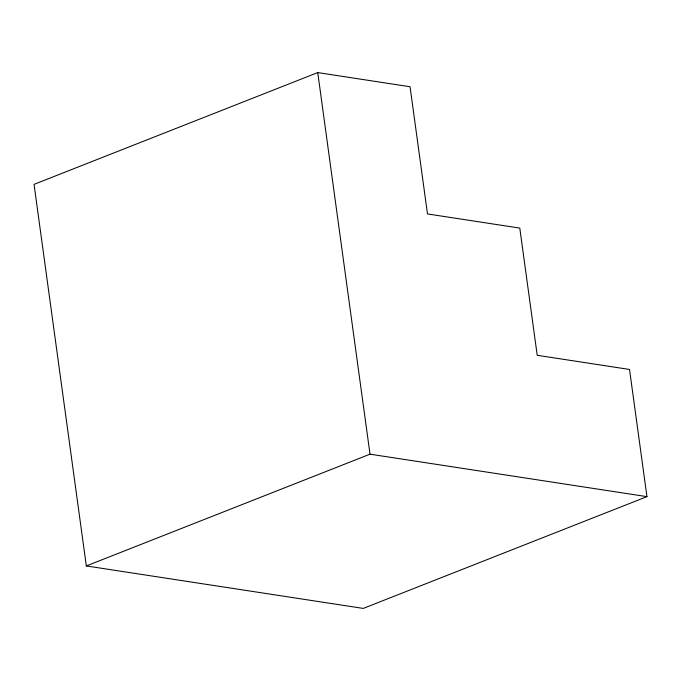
<?xml version="1.0" encoding="UTF-8"?>
<svg xmlns="http://www.w3.org/2000/svg" width="681" height="681" viewBox="0 0 681 681"><rect width="100%" height="100%" fill="white"/><g stroke="black" fill="none" stroke-linecap="round" stroke-linejoin="round"><path stroke-width="1.02" d="M317.746 72.586L34.05 184.355L86.325 565.945L363.254 608.414L646.95 496.645L629.525 369.451L537.215 355.295L519.79 228.092L427.481 213.936L410.056 86.742L317.746 72.586L370.013 454.176L646.95 496.645M86.325 565.945L370.013 454.176"/></g></svg>
